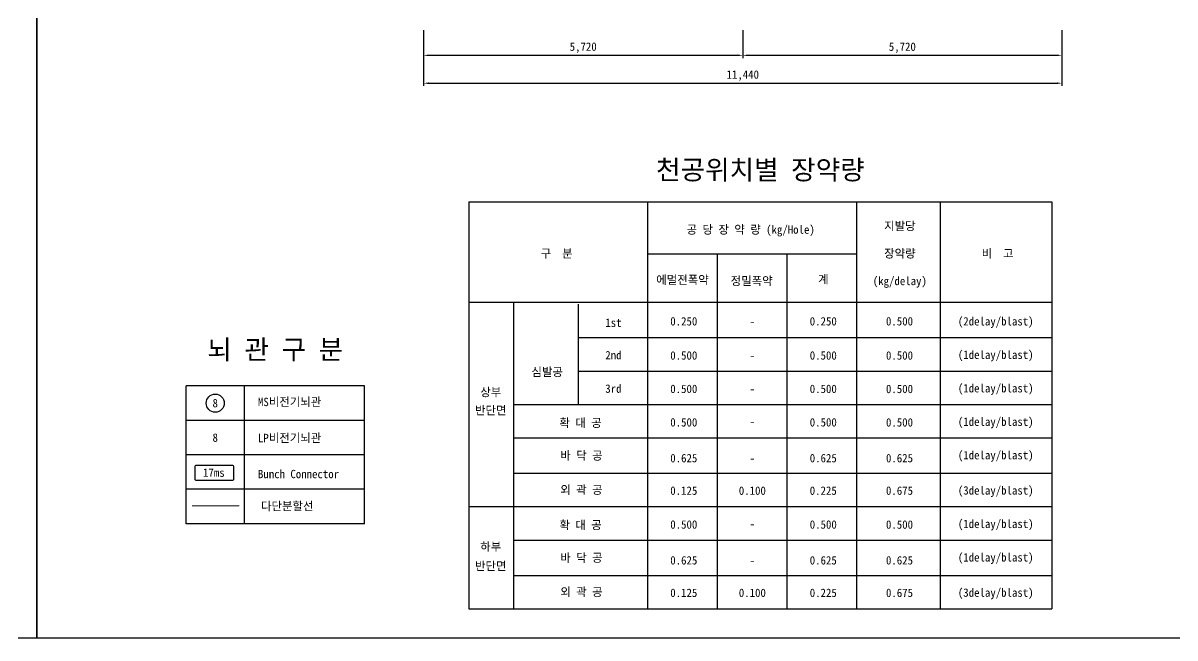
# Model space of a CAD drawing. Header units: millimetres. Extents: x -57518 to 189430, y -17322 to 123318.
# Drawn here: x 149380 to 170027, y -17322 to -6296 of the extents above; entities that cross this region are included whole.
import ezdxf
from ezdxf.enums import TextEntityAlignment as Align

# ---------------------------------------------------------------- set-up
doc = ezdxf.new("R2010")
doc.units = ezdxf.units.MM
doc.header["$LTSCALE"] = 500
doc.header["$PDMODE"] = 1
doc.linetypes.add('A-DASHD01', pattern=[0.75, 0.5, -0.25])
for name, color, linetype in [('CS-BLST-HIDL', 2, 'A-DASHD01'), ('CS-DIMS', 1, 'Continuous'), ('CS-TABL', 3, 'Continuous'), ('CS-TABL-LIN1', 4, 'Continuous'), ('CS-TABL-LIN2', 1, 'Continuous'), ('CS-TABL-TEX1', 6, 'Continuous'), ('CS-TABL-TEX2', 3, 'Continuous'), ('CS-TEX1', 6, 'Continuous'), ('CS-TEXT', 3, 'Continuous'), ('CX-PAPR', 2, 'Continuous')]:
    doc.layers.add(name, color=color, linetype=linetype)
doc.styles.get("Standard").update_dxf_attribs({"font": ''})
doc.styles.add('굴림체', font='')
doc.styles.get('Standard').set_extended_font_data('GulimChe')
doc.styles.get('굴림체').set_extended_font_data('GulimChe')
doc.dimstyles.new('DIM01-50', dxfattribs={"dimscale": 50, "dimtxt": 3, "dimasz": 1.8, "dimexe": 1, "dimexo": 1, "dimgap": 1, "dimtad": 1, "dimdec": 0, "dimzin": 9, "dimdsep": 46, "dimlunit": 6, "dimtxsty": '굴림체', "dimcen": 2.5, "dimclrt": 3, "dimadec": 4, "dimazin": 0, "dimtfac": 1, "dimtdec": 0, "dimtmove": 2, "dimatfit": 3, "dimfxl": 1, "dimtolj": 1, "dimtzin": 0, "dimarcsym": 0})

# ---------------------------------------------------------------- blocks, each defined once
blk = doc.blocks.new('*D150')
at = {"layer": 'CS-DIMS', "color": 0, "lineweight": -2, "transparency": 16777216}
for p, q in [((156560, -6425), (156560, -6925)), ((162280, -6425), (162280, -6925)), ((156650, -6875), (162190, -6875))]:
    blk.add_line(p, q, dxfattribs=at)
at = {"layer": 'CS-DIMS', "color": 0, "transparency": 16777216}
for points in [[(156650, -6860), (156650, -6890), (156560, -6875)], [(162190, -6860), (162190, -6890), (162280, -6875)]]:
    blk.add_solid(points, dxfattribs=at)
at = {"layer": 'Defpoints', "color": 0, "transparency": 16777216}
for p in [(156560, -6375), (162280, -6375), (162280, -6875)]:
    blk.add_point(p, dxfattribs=at)
at = {"layer": 'CS-DIMS', "color": 3, "transparency": 16777216, "insert": (159420, -6739), "char_height": 150, "attachment_point": 5, "style": '굴림체'}
blk.add_mtext('\\A1;5,720', dxfattribs=at)
blk = doc.blocks.new('*D151')
at = {"layer": 'CS-DIMS', "color": 0, "lineweight": -2, "transparency": 16777216}
for p, q in [((162280, -6425), (162280, -6925)), ((168000, -6425), (168000, -6925)), ((162370, -6875), (167910, -6875))]:
    blk.add_line(p, q, dxfattribs=at)
at = {"layer": 'CS-DIMS', "color": 0, "transparency": 16777216}
for points in [[(162370, -6860), (162370, -6890), (162280, -6875)], [(167910, -6860), (167910, -6890), (168000, -6875)]]:
    blk.add_solid(points, dxfattribs=at)
at = {"layer": 'Defpoints', "color": 0, "transparency": 16777216}
for p in [(162280, -6375), (168000, -6375), (168000, -6875)]:
    blk.add_point(p, dxfattribs=at)
at = {"layer": 'CS-DIMS', "color": 3, "transparency": 16777216, "insert": (165140, -6739), "char_height": 150, "attachment_point": 5, "style": '굴림체'}
blk.add_mtext('\\A1;5,720', dxfattribs=at)
blk = doc.blocks.new('*D152')
at = {"layer": 'CS-DIMS', "color": 0, "lineweight": -2, "transparency": 16777216}
for p, q in [((156560, -6925), (156560, -7425)), ((168000, -6925), (168000, -7425)), ((156650, -7375), (167910, -7375))]:
    blk.add_line(p, q, dxfattribs=at)
at = {"layer": 'CS-DIMS', "color": 0, "transparency": 16777216}
for points in [[(156650, -7360), (156650, -7390), (156560, -7375)], [(167910, -7360), (167910, -7390), (168000, -7375)]]:
    blk.add_solid(points, dxfattribs=at)
at = {"layer": 'Defpoints', "color": 0, "transparency": 16777216}
for p in [(156560, -6875), (168000, -6875), (168000, -7375)]:
    blk.add_point(p, dxfattribs=at)
at = {"layer": 'CS-DIMS', "color": 3, "transparency": 16777216, "insert": (162280, -7239), "char_height": 150, "attachment_point": 5, "style": '굴림체'}
blk.add_mtext('\\A1;11,440', dxfattribs=at)

msp = doc.modelspace()

# ---------------------------------------------------------------- linework, layer by layer
at = {"layer": 'CS-BLST-HIDL', "ltscale": 0.5, "const_width": 20, "elevation": 0}
msp.add_lwpolyline([(152410.7, -14952.1), (153254.8, -14952.1)], dxfattribs=at)
at = {"layer": 'CS-TABL', "elevation": 0}
msp.add_lwpolyline([(152463.3, -14473.4), (152463.3, -14250.7, -0.4142136), (152490.7, -14223.3), (153124.1, -14223.3, -0.4142136), (153151.5, -14250.7), (153151.5, -14473.4, -0.4142136), (153124.1, -14500.9), (152490.7, -14500.9, -0.4142136)], format="xyb", close=True, dxfattribs=at)
at = {"layer": 'CS-TABL-LIN1'}
for p, q in [((157370.9, -9504.1, 0), (167820.9, -9504.1, 0)), ((157370.9, -9504.1, 0), (157370.9, -16800.2, 0)), ((160570.9, -9504.1, 0), (160570.9, -11304.1, 0)), ((160570.9, -9504.1, 0), (160570.9, -16800.2, 0)), ((167820.9, -9504.1, 0), (167820.9, -16800.2, 0)), ((157370.9, -11304.1, 0), (167820.9, -11304.1, 0)), ((155498.8, -12803.4, 0), (152301.2, -12803.4, 0)), ((152301.2, -15273.4, 0), (152301.2, -12803.4, 0)), ((155498.8, -15273.4, 0), (155498.8, -12803.4, 0)), ((155498.8, -15273.4, 0), (152301.2, -15273.4, 0)), ((157370.9, -16800.2, 0), (167820.9, -16800.2, 0))]:
    msp.add_line(p, q, dxfattribs=at)
at = {"layer": 'CS-TABL-LIN2'}
for p, q in [((164320.9, -9504.1, 0), (164320.9, -16800.2, 0)), ((165820.9, -9504.1, 0), (165820.9, -16800.2, 0)), ((160570.9, -10433.2, 0), (164320.9, -10433.2, 0)), ((161820.9, -10433.2, 0), (161820.9, -16800.2, 0)), ((163070.9, -10433.2, 0), (163070.9, -16800.2, 0)), ((158170.9, -11304.1, 0), (158170.9, -16800.2, 0)), ((159326.9, -11335.7, 0), (159326.9, -13135.7, 0)), ((159326.9, -11935.7, 0), (167820.9, -11935.7, 0)), ((159326.9, -12535.7, 0), (167820.9, -12535.7, 0)), ((153348.4, -15273.4, 0), (153348.4, -12803.4, 0)), ((158170.9, -13135.7, 0), (167820.9, -13135.7, 0)), ((155498.8, -13420.9, 0), (152301.2, -13420.9, 0)), ((158170.9, -13735.7, 0), (167820.9, -13735.7, 0)), ((155498.8, -14038.4, 0), (152301.2, -14038.4, 0)), ((158170.9, -14367.9, 0), (167820.9, -14367.9, 0)), ((155498.8, -14655.9, 0), (152301.2, -14655.9, 0)), ((157370.9, -14967.9, 0), (167820.9, -14967.9, 0)), ((159370.9, -14967.9, 0), (164770.9, -14967.9, 0)), ((158170.9, -15567.9, 0), (167820.9, -15567.9, 0)), ((158170.9, -16200.2, 0), (167820.9, -16200.2, 0))]:
    msp.add_line(p, q, dxfattribs=at)
at = {"layer": 'CS-TEXT'}
msp.add_circle((152824.8, -13112.1, 0), 162.6, dxfattribs=at)
at = {"layer": 'CX-PAPR', "elevation": 0}
for points in [[(109829.7, -17322.2), (149629.7, -17322.2), (149629.7, 8477.8), (109829.7, 8477.8)], [(149629.7, -17322.2), (189429.7, -17322.2), (189429.7, 8477.8), (149629.7, 8477.8)]]:
    msp.add_lwpolyline(points, close=True, dxfattribs=at)

# ---------------------------------------------------------------- texts
at = {"layer": 'CS-TABL-TEX1'}
for s, p in [('공 당 장 약 량 (kg/Hole)', (162422.3, -10074.4, 0)), ('지발당', (165095.7, -10010.7, 0)), ('구  분', (158944.5, -10503.4, 0)), ('장약량', (165095.7, -10503.4, 0)), ('비  고', (166847.6, -10503.4, 0)), ('에멀젼폭약', (161199.5, -10976, 0)), ('정밀폭약', (162439.4, -10996.1, 0)), ('계', (163724.8, -10967.5, 0)), ('(kg/delay)', (165095.7, -10996.1, 0)), ('1st', (159961.6, -11744.6, 0)), ('2nd', (159961.6, -12326.2, 0)), ('심발공', (158774.4, -12627.6, 0)), ('3rd', (159961.6, -12926.2, 0)), ('상부', (157763.2, -12989.4, 0)), ('반단면', (157763.2, -13316.6, 0)), ('확 대 공', (159373.2, -13540.6, 0)), ('바 닥 공', (159388.4, -14126.9, 0)), ('외 곽 공', (159388.4, -14740.5, 0)), ('확 대 공', (159373.2, -15372.9, 0)), ('하부', (157763.2, -15760.8, 0)), ('바 닥 공', (159388.4, -15959.2, 0)), ('반단면', (157763.2, -16107.2, 0)), ('외 곽 공', (159388.4, -16572.8, 0))]:
    msp.add_text(s, height=150, dxfattribs=at).set_placement(p, align=Align.CENTER)
at = {"layer": 'CS-TABL-TEX2', "style": '굴림체'}
for s, p in [('(2delay/blast)', (166814, -11719, 0)), ('0.250', (161223.1, -11719, 0)), ('-', (162451.7, -11719, 0)), ('0.250', (163723.1, -11719, 0)), ('0.500', (165089.3, -11719, 0)), ('(1delay/blast)', (166814, -12319, 0)), ('0.500', (161223.1, -12331.4, 0)), ('-', (162451.7, -12331.4, 0)), ('0.500', (163723.1, -12331.4, 0)), ('0.500', (165089.3, -12331.4, 0)), ('0.500', (161223.1, -12930.5, 0)), ('0.500', (163723.1, -12930.5, 0)), ('0.500', (165089.3, -12931.4, 0)), ('(1delay/blast)', (166814, -12919, 0)), ('-', (162451.7, -12930.5, 0)), ('0.500', (161223.1, -13530.5, 0)), ('0.500', (163723.1, -13530.5, 0)), ('0.500', (165089.3, -13531.4, 0)), ('(1delay/blast)', (166814, -13519, 0)), ('-', (162451.7, -13518.9, 0)), ('0.625', (161223.1, -14172.5, 0)), ('0.625', (163723.1, -14172.5, 0)), ('0.625', (165089.3, -14172.5, 0)), ('(1delay/blast)', (166814, -14119, 0)), ('-', (162451.7, -14172.5, 0)), ('0.125', (161223.1, -14755.5, 0)), ('0.100', (162451.7, -14755.5, 0)), ('0.225', (163723.1, -14755.5, 0)), ('0.675', (165089.3, -14755.5, 0)), ('(3delay/blast)', (166814, -14751.2, 0)), ('0.500', (161223.1, -15362.8, 0)), ('0.500', (163723.1, -15362.8, 0)), ('0.500', (165089.3, -15363.7, 0)), ('(1delay/blast)', (166814, -15351.2, 0)), ('-', (162451.7, -15351.1, 0)), ('0.625', (161223.1, -16004.8, 0)), ('0.625', (163723.1, -16004.8, 0)), ('0.625', (165089.3, -16004.8, 0)), ('(1delay/blast)', (166814, -15951.2, 0)), ('-', (162451.7, -16004.8, 0)), ('0.125', (161223.1, -16587.7, 0)), ('0.100', (162451.7, -16587.7, 0)), ('0.225', (163723.1, -16587.7, 0)), ('0.675', (165089.3, -16587.7, 0)), ('(3delay/blast)', (166814, -16583.5, 0))]:
    msp.add_text(s, height=150, dxfattribs=at).set_placement(p, align=Align.CENTER)
at = {"layer": 'CS-TEX1', "style": '굴림체'}
for s, p in [('천공위치별 장약량', (162595.9, -8923.7, 0)), ('뇌 관 구 분', (153900, -12146, 0))]:
    msp.add_text(s, height=350, dxfattribs=at).set_placement(p, align=Align.MIDDLE)
at = {"layer": 'CS-TEXT', "style": '굴림체'}
for s, p in [('MS비전기뇌관', (153590.4, -13165, 0)), ('LP비전기뇌관', (153590.5, -13811.7, 0)), ('Bunch Connector', (153590.5, -14457.6, 0))]:
    msp.add_text(s, height=150, dxfattribs=at).set_placement(p)
for p in [(152824.8, -13112.1, 0), (152824.8, -13729.6, 0)]:
    msp.add_text('8', height=150, dxfattribs=at).set_placement(p, align=Align.MIDDLE_CENTER)
msp.add_text('17ms', height=150, dxfattribs=at).set_placement((152799.3, -14359.1, 0), align=Align.MIDDLE)
msp.add_text('다단분할선', height=150, dxfattribs=at).set_placement((154115.7, -15034.1, 0), align=Align.CENTER)

# ---------------------------------------------------------------- dimensions: what is measured, and where the dimension line sits
at = {"layer": 'CS-DIMS'}
for base, p1, p2, picture, middle in [((162280.2, -6875.2, 0), (156560.1, -6375.2, 0), (162280.2, -6375.2, 0), '*D150', (159420.1, -6739.2, 0)), ((168000.3, -6875.2, 0), (162280.2, -6375.2, 0), (168000.3, -6375.2, 0), '*D151', (165140.2, -6739.2, 0)), ((168000.3, -7375.2, 0), (156560.1, -6875.2, 0), (168000.3, -6875.2, 0), '*D152', (162280.2, -7239.1, 0))]:
    dim = msp.add_linear_dim(base=base, p1=p1, p2=p2, dimstyle='DIM01-50', dxfattribs=at)
    dim.commit()
    dim.dimension.update_dxf_attribs({"geometry": picture, "text_midpoint": middle})

doc.saveas('drawing.dxf')
